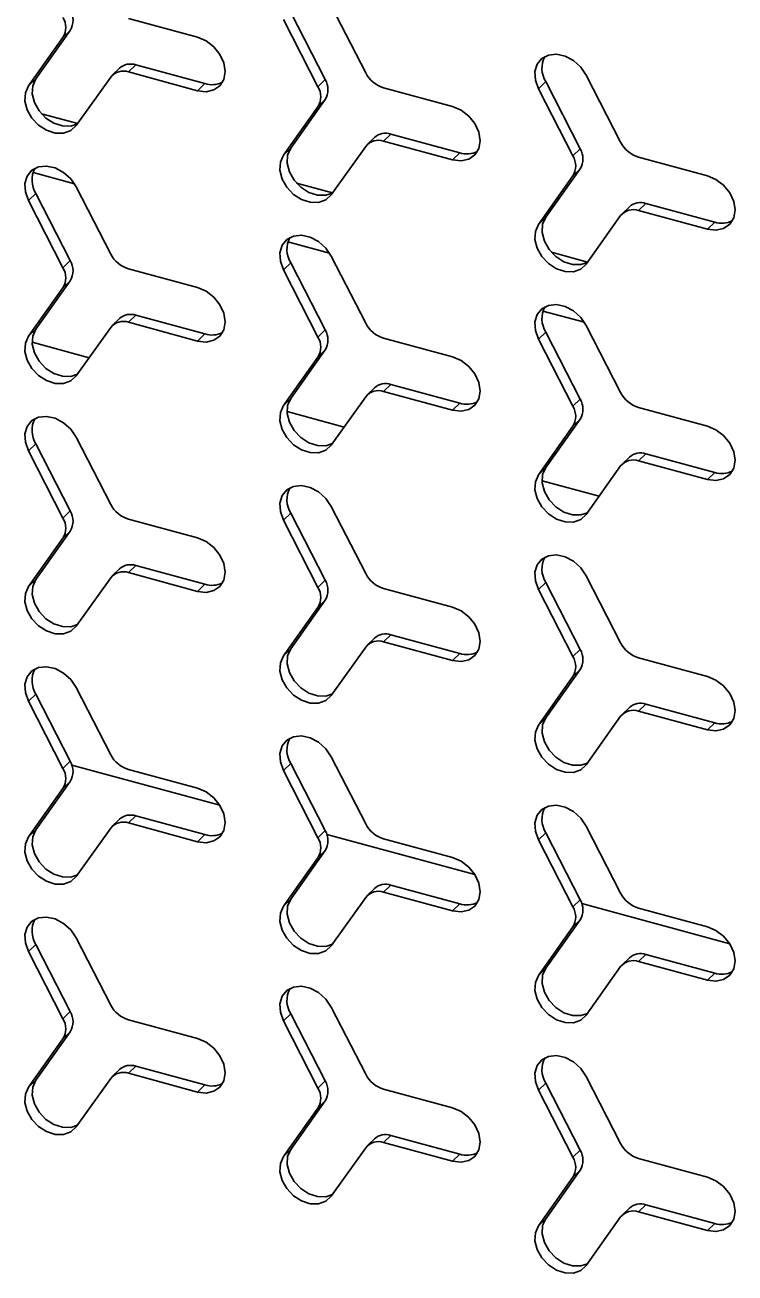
# Model space of a CAD drawing. Header units: millimetres. Extents: x 0 to 594, y 0 to 420.
# Drawn here: x 518.33 to 524.41, y 133.57 to 144.25 of the extents above; entities that cross this region are included whole.
import ezdxf

# ---------------------------------------------------------------- set-up
doc = ezdxf.new("R2010")
doc.units = ezdxf.units.MM

msp = doc.modelspace()

# ---------------------------------------------------------------- linework, layer by layer
at = {"color": 7, "linetype": 'Continuous', "lineweight": 35}
for p, q in [((520.899126, 143.787181), (520.60432, 144.362189)), ((520.95059, 144.419012), (521.245396, 143.844004)), ((519.806629, 144.149314), (519.217017, 144.309558)), ((520.542094, 144.301454), (520.8369, 143.726447)), ((518.36053, 143.733152), (518.655336, 144.147916)), ((518.717562, 144.20865), (518.422756, 143.793886)), ((518.717562, 144.20865), (518.655336, 144.147916)), ((519.279243, 143.913136), (519.217017, 143.852402)), ((519.279243, 143.913136), (519.868855, 143.752892)), ((518.769025, 143.393554), (519.063831, 143.808318)), ((519.139547, 143.884829), (519.077321, 143.824095)), ((519.806629, 143.692158), (519.217017, 143.852402)), ((523.132154, 143.82611), (523.42696, 143.251102)), ((518.422756, 143.793886), (518.36053, 143.733152)), ((519.868855, 143.752892), (519.806629, 143.692158)), ((520.899126, 143.787181), (520.8369, 143.726447)), ((521.988193, 143.556411), (521.398581, 143.716655)), ((522.785885, 143.769286), (522.723659, 143.708552)), ((522.723659, 143.708552), (523.018465, 143.133544)), ((523.080691, 143.194279), (522.785885, 143.769286)), ((520.899126, 143.615748), (520.60432, 143.200984)), ((520.899126, 143.615748), (520.8369, 143.555013)), ((518.781101, 143.410543), (518.471276, 143.494747)), ((520.542094, 143.140249), (520.8369, 143.555013)), ((521.321112, 143.291927), (521.258886, 143.231192)), ((521.460807, 143.320234), (521.398581, 143.259499)), ((521.460807, 143.320234), (522.050419, 143.15999)), ((520.60432, 143.200984), (520.542094, 143.140249)), ((520.95059, 142.800651), (521.245396, 143.215415)), ((521.988193, 143.099255), (521.398581, 143.259499)), ((523.080691, 143.194279), (523.018465, 143.133544)), ((522.050419, 143.15999), (521.988193, 143.099255)), ((524.169758, 142.963509), (523.580146, 143.123753)), ((518.754171, 142.894959), (518.399032, 142.991478)), ((522.723659, 142.547347), (523.018465, 142.962111)), ((523.080691, 143.022845), (522.785885, 142.608081)), ((523.080691, 143.022845), (523.018465, 142.962111)), ((518.769025, 142.868996), (519.063831, 142.293989)), ((520.962665, 142.817641), (520.652841, 142.901844)), ((518.422756, 142.812173), (518.36053, 142.751439)), ((518.36053, 142.751439), (518.655336, 142.176431)), ((518.717562, 142.237165), (518.422756, 142.812173)), ((523.502676, 142.699024), (523.44045, 142.638289)), ((523.642372, 142.727331), (523.580146, 142.666597)), ((524.169758, 142.506353), (523.580146, 142.666597)), ((523.642372, 142.727331), (524.231984, 142.567087)), ((522.785885, 142.608081), (522.723659, 142.547347)), ((523.132154, 142.207749), (523.42696, 142.622512)), ((524.231984, 142.567087), (524.169758, 142.506353)), ((520.935735, 142.302056), (520.580597, 142.398576)), ((523.14423, 142.224738), (522.834406, 142.308942)), ((518.717562, 142.237165), (518.655336, 142.176431)), ((520.60432, 142.219271), (520.542094, 142.158536)), ((520.899126, 141.644263), (520.60432, 142.219271)), ((520.95059, 142.276094), (521.245396, 141.701086)), ((519.806629, 142.006395), (519.217017, 142.166639)), ((520.542094, 142.158536), (520.8369, 141.583528)), ((518.36053, 141.590234), (518.655336, 142.004998)), ((518.717562, 142.065732), (518.422756, 141.650968)), ((518.717562, 142.065732), (518.655336, 142.004998)), ((523.1173, 141.709154), (522.762161, 141.805673)), ((519.139547, 141.741911), (519.077321, 141.681176)), ((519.279243, 141.770218), (519.217017, 141.709483)), ((519.806629, 141.54924), (519.217017, 141.709483)), ((519.279243, 141.770218), (519.868855, 141.609974)), ((523.132154, 141.683191), (523.42696, 141.108184)), ((518.422756, 141.650968), (518.36053, 141.590234)), ((518.769025, 141.250635), (519.063831, 141.665399)), ((519.868855, 141.609974), (519.806629, 141.54924)), ((520.899126, 141.644263), (520.8369, 141.583528)), ((521.988193, 141.413493), (521.398581, 141.573737)), ((522.785885, 141.626368), (522.723659, 141.565634)), ((522.723659, 141.565634), (523.018465, 140.990626)), ((523.080691, 141.05136), (522.785885, 141.626368)), ((518.879117, 141.405524), (518.391273, 141.538109)), ((520.899126, 141.472829), (520.60432, 141.058066)), ((520.899126, 141.472829), (520.8369, 141.412095)), ((520.542094, 140.997331), (520.8369, 141.412095)), ((521.321112, 141.149008), (521.258886, 141.088274)), ((521.460807, 141.177315), (521.398581, 141.116581)), ((521.460807, 141.177315), (522.050419, 141.017072)), ((520.60432, 141.058066), (520.542094, 140.997331)), ((520.95059, 140.657733), (521.245396, 141.072497)), ((521.988193, 140.956337), (521.398581, 141.116581)), ((523.080691, 141.05136), (523.018465, 140.990626)), ((521.060681, 140.812621), (520.572838, 140.945207)), ((522.050419, 141.017072), (521.988193, 140.956337)), ((524.169758, 140.82059), (523.580146, 140.980834)), ((522.723659, 140.404429), (523.018465, 140.819192)), ((523.080691, 140.879927), (522.785885, 140.465163)), ((523.080691, 140.879927), (523.018465, 140.819192)), ((518.769025, 140.726078), (519.063831, 140.15107)), ((518.422756, 140.669255), (518.36053, 140.60852)), ((518.36053, 140.60852), (518.655336, 140.033513)), ((518.717562, 140.094247), (518.422756, 140.669255)), ((523.502676, 140.556106), (523.44045, 140.495371)), ((523.642372, 140.584413), (523.580146, 140.523678)), ((524.169758, 140.363434), (523.580146, 140.523678)), ((523.642372, 140.584413), (524.231984, 140.424169)), ((522.785885, 140.465163), (522.723659, 140.404429)), ((523.132154, 140.06483), (523.42696, 140.479594)), ((524.231984, 140.424169), (524.169758, 140.363434)), ((523.242246, 140.219719), (522.754402, 140.352304)), ((518.717562, 140.094247), (518.655336, 140.033513)), ((520.60432, 140.076352), (520.542094, 140.015618)), ((520.899126, 139.501345), (520.60432, 140.076352)), ((520.95059, 140.133176), (521.245396, 139.558168)), ((519.806629, 139.863477), (519.217017, 140.023721)), ((520.542094, 140.015618), (520.8369, 139.44061)), ((518.36053, 139.447315), (518.655336, 139.862079)), ((518.717562, 139.922814), (518.422756, 139.50805)), ((518.717562, 139.922814), (518.655336, 139.862079)), ((519.139547, 139.598993), (519.077321, 139.538258)), ((519.279243, 139.6273), (519.217017, 139.566565)), ((519.806629, 139.406321), (519.217017, 139.566565)), ((519.279243, 139.6273), (519.868855, 139.467056)), ((523.132154, 139.540273), (523.42696, 138.965265)), ((518.422756, 139.50805), (518.36053, 139.447315)), ((518.769025, 139.107717), (519.063831, 139.522481)), ((519.868855, 139.467056), (519.806629, 139.406321)), ((520.899126, 139.501345), (520.8369, 139.44061)), ((521.988193, 139.270575), (521.398581, 139.430819)), ((522.785885, 139.48345), (522.723659, 139.422715)), ((522.723659, 139.422715), (523.018465, 138.847708)), ((523.080691, 138.908442), (522.785885, 139.48345)), ((520.899126, 139.329911), (520.60432, 138.915147)), ((520.899126, 139.329911), (520.8369, 139.269177)), ((520.542094, 138.854413), (520.8369, 139.269177)), ((521.321112, 139.00609), (521.258886, 138.945355)), ((521.460807, 139.034397), (521.398581, 138.973663)), ((521.460807, 139.034397), (522.050419, 138.874153)), ((520.60432, 138.915147), (520.542094, 138.854413)), ((520.95059, 138.514815), (521.245396, 138.929579)), ((521.988193, 138.813419), (521.398581, 138.973663)), ((523.080691, 138.908442), (523.018465, 138.847708)), ((522.050419, 138.874153), (521.988193, 138.813419)), ((524.169758, 138.677672), (523.580146, 138.837916)), ((522.723659, 138.26151), (523.018465, 138.676274)), ((523.080691, 138.737009), (522.785885, 138.322245)), ((523.080691, 138.737009), (523.018465, 138.676274)), ((518.769025, 138.58316), (519.063831, 138.008152)), ((518.422756, 138.526337), (518.36053, 138.465602)), ((518.36053, 138.465602), (518.655336, 137.890594)), ((518.717562, 137.951329), (518.422756, 138.526337)), ((523.502676, 138.413187), (523.44045, 138.352453)), ((523.642372, 138.441495), (523.580146, 138.38076)), ((524.169758, 138.220516), (523.580146, 138.38076)), ((523.642372, 138.441495), (524.231984, 138.281251)), ((522.785885, 138.322245), (522.723659, 138.26151)), ((523.132154, 137.921912), (523.42696, 138.336676)), ((524.231984, 138.281251), (524.169758, 138.220516)), ((518.717562, 137.951329), (518.655336, 137.890594)), ((520.60432, 137.933434), (520.542094, 137.8727)), ((520.899126, 137.358426), (520.60432, 137.933434)), ((520.95059, 137.990257), (521.245396, 137.41525)), ((519.997225, 137.57481), (518.731202, 137.918888)), ((519.806629, 137.720559), (519.217017, 137.880803)), ((520.542094, 137.8727), (520.8369, 137.297692)), ((518.36053, 137.304397), (518.655336, 137.719161)), ((518.717562, 137.779896), (518.422756, 137.365132)), ((518.717562, 137.779896), (518.655336, 137.719161)), ((519.139547, 137.456074), (519.077321, 137.39534)), ((519.279243, 137.484381), (519.217017, 137.423647)), ((519.806629, 137.263403), (519.217017, 137.423647)), ((519.279243, 137.484381), (519.868855, 137.324138)), ((523.132154, 137.397355), (523.42696, 136.822347)), ((518.422756, 137.365132), (518.36053, 137.304397)), ((518.769025, 136.964799), (519.063831, 137.379563)), ((519.868855, 137.324138), (519.806629, 137.263403)), ((520.899126, 137.358426), (520.8369, 137.297692)), ((522.17879, 136.981907), (520.912767, 137.325985)), ((521.988193, 137.127656), (521.398581, 137.2879)), ((522.785885, 137.340532), (522.723659, 137.279797)), ((523.080691, 136.765524), (522.785885, 137.340532)), ((520.899126, 137.186993), (520.60432, 136.772229)), ((520.899126, 137.186993), (520.8369, 137.126258)), ((522.723659, 137.279797), (523.018465, 136.704789)), ((520.542094, 136.711495), (520.8369, 137.126258)), ((521.321112, 136.863172), (521.258886, 136.802437)), ((521.460807, 136.891479), (521.398581, 136.830744)), ((521.460807, 136.891479), (522.050419, 136.731235)), ((520.60432, 136.772229), (520.542094, 136.711495)), ((520.95059, 136.371896), (521.245396, 136.78666)), ((521.988193, 136.6705), (521.398581, 136.830744)), ((523.080691, 136.765524), (523.018465, 136.704789)), ((522.050419, 136.731235), (521.988193, 136.6705)), ((524.360355, 136.389005), (523.094332, 136.733082)), ((524.169758, 136.534754), (523.580146, 136.694998)), ((523.080691, 136.59409), (522.785885, 136.179327)), ((523.080691, 136.59409), (523.018465, 136.533356)), ((518.769025, 136.440242), (519.063831, 135.865234)), ((522.723659, 136.118592), (523.018465, 136.533356)), ((518.422756, 136.383418), (518.36053, 136.322684)), ((518.717562, 135.808411), (518.422756, 136.383418)), ((518.36053, 136.322684), (518.655336, 135.747676)), ((523.502676, 136.270269), (523.44045, 136.209535)), ((523.642372, 136.298576), (523.580146, 136.237842)), ((524.169758, 136.077598), (523.580146, 136.237842)), ((523.642372, 136.298576), (524.231984, 136.138332)), ((522.785885, 136.179327), (522.723659, 136.118592)), ((523.132154, 135.778994), (523.42696, 136.193758)), ((524.231984, 136.138332), (524.169758, 136.077598)), ((518.717562, 135.808411), (518.655336, 135.747676)), ((520.60432, 135.790516), (520.542094, 135.729781)), ((520.899126, 135.215508), (520.60432, 135.790516)), ((520.95059, 135.847339), (521.245396, 135.272331)), ((519.806629, 135.577641), (519.217017, 135.737885)), ((520.542094, 135.729781), (520.8369, 135.154774)), ((518.36053, 135.161479), (518.655336, 135.576243)), ((518.717562, 135.636977), (518.422756, 135.222213)), ((518.717562, 135.636977), (518.655336, 135.576243)), ((519.139547, 135.313156), (519.077321, 135.252421)), ((519.279243, 135.341463), (519.217017, 135.280729)), ((519.806629, 135.120485), (519.217017, 135.280729)), ((519.279243, 135.341463), (519.868855, 135.181219)), ((518.422756, 135.222213), (518.36053, 135.161479)), ((518.769025, 134.821881), (519.063831, 135.236645)), ((519.868855, 135.181219), (519.806629, 135.120485)), ((520.899126, 135.215508), (520.8369, 135.154774)), ((522.785885, 135.197613), (522.723659, 135.136879)), ((523.080691, 134.622606), (522.785885, 135.197613)), ((523.132154, 135.254437), (523.42696, 134.679429)), ((520.899126, 135.044075), (520.60432, 134.629311)), ((520.899126, 135.044075), (520.8369, 134.98334)), ((521.988193, 134.984738), (521.398581, 135.144982)), ((522.723659, 135.136879), (523.018465, 134.561871)), ((520.542094, 134.568576), (520.8369, 134.98334)), ((521.460807, 134.748561), (521.398581, 134.687826)), ((521.460807, 134.748561), (522.050419, 134.588317)), ((520.60432, 134.629311), (520.542094, 134.568576)), ((520.95059, 134.228978), (521.245396, 134.643742)), ((521.321112, 134.720253), (521.258886, 134.659519)), ((521.988193, 134.527582), (521.398581, 134.687826)), ((523.080691, 134.622606), (523.018465, 134.561871)), ((522.050419, 134.588317), (521.988193, 134.527582)), ((524.169758, 134.391836), (523.580146, 134.552079)), ((523.080691, 134.451172), (522.785885, 134.036408)), ((523.080691, 134.451172), (523.018465, 134.390438)), ((522.723659, 133.975674), (523.018465, 134.390438)), ((523.502676, 134.127351), (523.44045, 134.066616)), ((523.642372, 134.155658), (523.580146, 134.094924)), ((524.169758, 133.93468), (523.580146, 134.094924)), ((523.642372, 134.155658), (524.231984, 133.995414)), ((522.785885, 134.036408), (522.723659, 133.975674)), ((523.132154, 133.636076), (523.42696, 134.050839)), ((524.231984, 133.995414), (524.169758, 133.93468))]:
    msp.add_line(p, q, dxfattribs=at)
at = {"color": 7, "linetype": 'Continuous', "lineweight": 35, "flags": 128}
for points in [[(519.806629, 143.692158), (519.879509, 143.683538), (519.945255, 143.698137), (519.997431, 143.734525), (520.03093, 143.789141), (520.042473, 143.856638), (520.03093, 143.93041), (519.997431, 144.003234), (519.945255, 144.067984), (519.879509, 144.118319), (519.806629, 144.149314)], [(523.132154, 143.82611), (523.085718, 143.894308), (523.023833, 143.950076), (522.952559, 143.987956), (522.878872, 144.00424), (522.809984, 143.997334), (522.75264, 143.967913), (522.712452, 143.918858), (522.693354, 143.85497), (522.697216, 143.782504), (522.723659, 143.708552)], [(518.36053, 143.733152), (518.334086, 143.673574), (518.330224, 143.603206), (518.349322, 143.528938), (518.38951, 143.458038), (518.446855, 143.397447), (518.515742, 143.353097), (518.58943, 143.329327), (518.660704, 143.328466), (518.722588, 143.350597), (518.769025, 143.393554)], [(518.779482, 143.408266), (518.72293, 143.3892), (518.651656, 143.390062), (518.577968, 143.413831), (518.509081, 143.458182), (518.451736, 143.518773), (518.411548, 143.589672), (518.39245, 143.663941), (518.396312, 143.734308), (518.422756, 143.793886)], [(521.988193, 143.099255), (522.061073, 143.090635), (522.126819, 143.105234), (522.178996, 143.141622), (522.212495, 143.196238), (522.224038, 143.263736), (522.212495, 143.337507), (522.178996, 143.410332), (522.126819, 143.475081), (522.061073, 143.525416), (521.988193, 143.556411)], [(520.961046, 142.815363), (520.904495, 142.796298), (520.83322, 142.797159), (520.759533, 142.820929), (520.690646, 142.865279), (520.633301, 142.92587), (520.593113, 142.99677), (520.574015, 143.071038), (520.577877, 143.141406), (520.60432, 143.200984)], [(520.542094, 143.140249), (520.515651, 143.080671), (520.511789, 143.010304), (520.530887, 142.936035), (520.571075, 142.865136), (520.628419, 142.804545), (520.697307, 142.760194), (520.770994, 142.736425), (520.842269, 142.735563), (520.904153, 142.757694), (520.95059, 142.800651)], [(518.769025, 142.868996), (518.722588, 142.937194), (518.660704, 142.992963), (518.58943, 143.030843), (518.515742, 143.047127), (518.446855, 143.040221), (518.38951, 143.0108), (518.349322, 142.961745), (518.330224, 142.897857), (518.334086, 142.82539), (518.36053, 142.751439)], [(524.169758, 142.506353), (524.242638, 142.497733), (524.308384, 142.512332), (524.360561, 142.54872), (524.39406, 142.603336), (524.405603, 142.670833), (524.39406, 142.744605), (524.360561, 142.817429), (524.308384, 142.882178), (524.242638, 142.932514), (524.169758, 142.963509)], [(522.723659, 142.547347), (522.697216, 142.487769), (522.693354, 142.417401), (522.712452, 142.343133), (522.75264, 142.272233), (522.809984, 142.211642), (522.878872, 142.167291), (522.952559, 142.143522), (523.023833, 142.142661), (523.085718, 142.164792), (523.132154, 142.207749)], [(523.142611, 142.222461), (523.086059, 142.203395), (523.014785, 142.204257), (522.941098, 142.228026), (522.87221, 142.272377), (522.814866, 142.332968), (522.774678, 142.403867), (522.75558, 142.478136), (522.759442, 142.548503), (522.785885, 142.608081)], [(520.95059, 142.276094), (520.904153, 142.344292), (520.842269, 142.400061), (520.770994, 142.437941), (520.697307, 142.454225), (520.628419, 142.447318), (520.571075, 142.417897), (520.530887, 142.368842), (520.511789, 142.304954), (520.515651, 142.232488), (520.542094, 142.158536)], [(519.806629, 141.54924), (519.879509, 141.54062), (519.945255, 141.555218), (519.997431, 141.591607), (520.03093, 141.646223), (520.042473, 141.71372), (520.03093, 141.787492), (519.997431, 141.860316), (519.945255, 141.925065), (519.879509, 141.975401), (519.806629, 142.006395)], [(523.132154, 141.683191), (523.085718, 141.751389), (523.023833, 141.807158), (522.952559, 141.845038), (522.878872, 141.861322), (522.809984, 141.854416), (522.75264, 141.824995), (522.712452, 141.77594), (522.693354, 141.712052), (522.697216, 141.639585), (522.723659, 141.565634)], [(518.36053, 141.590234), (518.334086, 141.530656), (518.330224, 141.460288), (518.349322, 141.38602), (518.38951, 141.31512), (518.446855, 141.254529), (518.515742, 141.210178), (518.58943, 141.186409), (518.660704, 141.185547), (518.722588, 141.207678), (518.769025, 141.250635)], [(518.779482, 141.265347), (518.72293, 141.246282), (518.651656, 141.247143), (518.577968, 141.270913), (518.509081, 141.315264), (518.451736, 141.375854), (518.411548, 141.446754), (518.39245, 141.521023), (518.396312, 141.59139), (518.422756, 141.650968)], [(521.988193, 140.956337), (522.061073, 140.947717), (522.126819, 140.962316), (522.178996, 140.998704), (522.212495, 141.05332), (522.224038, 141.120817), (522.212495, 141.194589), (522.178996, 141.267414), (522.126819, 141.332163), (522.061073, 141.382498), (521.988193, 141.413493)], [(520.961046, 140.672445), (520.904495, 140.653379), (520.83322, 140.654241), (520.759533, 140.67801), (520.690646, 140.722361), (520.633301, 140.782952), (520.593113, 140.853852), (520.574015, 140.92812), (520.577877, 140.998488), (520.60432, 141.058066)], [(520.542094, 140.997331), (520.515651, 140.937753), (520.511789, 140.867386), (520.530887, 140.793117), (520.571075, 140.722217), (520.628419, 140.661627), (520.697307, 140.617276), (520.770994, 140.593506), (520.842269, 140.592645), (520.904153, 140.614776), (520.95059, 140.657733)], [(518.769025, 140.726078), (518.722588, 140.794276), (518.660704, 140.850045), (518.58943, 140.887925), (518.515742, 140.904209), (518.446855, 140.897302), (518.38951, 140.867882), (518.349322, 140.818826), (518.330224, 140.754939), (518.334086, 140.682472), (518.36053, 140.60852)], [(524.169758, 140.363434), (524.242638, 140.354815), (524.308384, 140.369413), (524.360561, 140.405802), (524.39406, 140.460417), (524.405603, 140.527915), (524.39406, 140.601686), (524.360561, 140.674511), (524.308384, 140.73926), (524.242638, 140.789596), (524.169758, 140.82059)], [(522.723659, 140.404429), (522.697216, 140.34485), (522.693354, 140.274483), (522.712452, 140.200215), (522.75264, 140.129315), (522.809984, 140.068724), (522.878872, 140.024373), (522.952559, 140.000604), (523.023833, 139.999742), (523.085718, 140.021873), (523.132154, 140.06483)], [(523.142611, 140.079542), (523.086059, 140.060477), (523.014785, 140.061338), (522.941098, 140.085108), (522.87221, 140.129459), (522.814866, 140.190049), (522.774678, 140.260949), (522.75558, 140.335218), (522.759442, 140.405585), (522.785885, 140.465163)], [(520.95059, 140.133176), (520.904153, 140.201374), (520.842269, 140.257142), (520.770994, 140.295023), (520.697307, 140.311306), (520.628419, 140.3044), (520.571075, 140.274979), (520.530887, 140.225924), (520.511789, 140.162036), (520.515651, 140.08957), (520.542094, 140.015618)], [(519.806629, 139.406321), (519.879509, 139.397701), (519.945255, 139.4123), (519.997431, 139.448688), (520.03093, 139.503304), (520.042473, 139.570802), (520.03093, 139.644573), (519.997431, 139.717398), (519.945255, 139.782147), (519.879509, 139.832483), (519.806629, 139.863477)], [(523.132154, 139.540273), (523.085718, 139.608471), (523.023833, 139.66424), (522.952559, 139.70212), (522.878872, 139.718404), (522.809984, 139.711497), (522.75264, 139.682076), (522.712452, 139.633021), (522.693354, 139.569134), (522.697216, 139.496667), (522.723659, 139.422715)], [(518.36053, 139.447315), (518.334086, 139.387737), (518.330224, 139.31737), (518.349322, 139.243101), (518.38951, 139.172202), (518.446855, 139.111611), (518.515742, 139.06726), (518.58943, 139.043491), (518.660704, 139.042629), (518.722588, 139.06476), (518.769025, 139.107717)], [(518.779482, 139.122429), (518.72293, 139.103364), (518.651656, 139.104225), (518.577968, 139.127995), (518.509081, 139.172345), (518.451736, 139.232936), (518.411548, 139.303836), (518.39245, 139.378104), (518.396312, 139.448472), (518.422756, 139.50805)], [(521.988193, 138.813419), (522.061073, 138.804799), (522.126819, 138.819398), (522.178996, 138.855786), (522.212495, 138.910402), (522.224038, 138.977899), (522.212495, 139.051671), (522.178996, 139.124495), (522.126819, 139.189245), (522.061073, 139.23958), (521.988193, 139.270575)], [(520.961046, 138.529527), (520.904495, 138.510461), (520.83322, 138.511323), (520.759533, 138.535092), (520.690646, 138.579443), (520.633301, 138.640034), (520.593113, 138.710933), (520.574015, 138.785202), (520.577877, 138.855569), (520.60432, 138.915147)], [(520.542094, 138.854413), (520.515651, 138.794835), (520.511789, 138.724467), (520.530887, 138.650199), (520.571075, 138.579299), (520.628419, 138.518708), (520.697307, 138.474357), (520.770994, 138.450588), (520.842269, 138.449727), (520.904153, 138.471858), (520.95059, 138.514815)], [(518.769025, 138.58316), (518.722588, 138.651358), (518.660704, 138.707127), (518.58943, 138.745007), (518.515742, 138.761291), (518.446855, 138.754384), (518.38951, 138.724963), (518.349322, 138.675908), (518.330224, 138.61202), (518.334086, 138.539554), (518.36053, 138.465602)], [(524.169758, 138.220516), (524.242638, 138.211896), (524.308384, 138.226495), (524.360561, 138.262883), (524.39406, 138.317499), (524.405603, 138.384997), (524.39406, 138.458768), (524.360561, 138.531593), (524.308384, 138.596342), (524.242638, 138.646677), (524.169758, 138.677672)], [(522.723659, 138.26151), (522.697216, 138.201932), (522.693354, 138.131565), (522.712452, 138.057296), (522.75264, 137.986397), (522.809984, 137.925806), (522.878872, 137.881455), (522.952559, 137.857685), (523.023833, 137.856824), (523.085718, 137.878955), (523.132154, 137.921912)], [(523.142611, 137.936624), (523.086059, 137.917559), (523.014785, 137.91842), (522.941098, 137.942189), (522.87221, 137.98654), (522.814866, 138.047131), (522.774678, 138.118031), (522.75558, 138.192299), (522.759442, 138.262667), (522.785885, 138.322245)], [(520.95059, 137.990257), (520.904153, 138.058455), (520.842269, 138.114224), (520.770994, 138.152104), (520.697307, 138.168388), (520.628419, 138.161482), (520.571075, 138.132061), (520.530887, 138.083006), (520.511789, 138.019118), (520.515651, 137.946651), (520.542094, 137.8727)], [(519.806629, 137.263403), (519.879509, 137.254783), (519.945255, 137.269382), (519.997431, 137.30577), (520.03093, 137.360386), (520.042473, 137.427883), (520.03093, 137.501655), (519.997431, 137.57448), (519.945255, 137.639229), (519.879509, 137.689564), (519.806629, 137.720559)], [(523.132154, 137.397355), (523.085718, 137.465553), (523.023833, 137.521321), (522.952559, 137.559202), (522.878872, 137.575486), (522.809984, 137.568579), (522.75264, 137.539158), (522.712452, 137.490103), (522.693354, 137.426215), (522.697216, 137.353749), (522.723659, 137.279797)], [(518.36053, 137.304397), (518.334086, 137.244819), (518.330224, 137.174452), (518.349322, 137.100183), (518.38951, 137.029283), (518.446855, 136.968693), (518.515742, 136.924342), (518.58943, 136.900572), (518.660704, 136.899711), (518.722588, 136.921842), (518.769025, 136.964799)], [(518.779482, 136.979511), (518.72293, 136.960445), (518.651656, 136.961307), (518.577968, 136.985076), (518.509081, 137.029427), (518.451736, 137.090018), (518.411548, 137.160918), (518.39245, 137.235186), (518.396312, 137.305554), (518.422756, 137.365132)], [(521.988193, 136.6705), (522.061073, 136.661881), (522.126819, 136.676479), (522.178996, 136.712868), (522.212495, 136.767484), (522.224038, 136.834981), (522.212495, 136.908752), (522.178996, 136.981577), (522.126819, 137.046326), (522.061073, 137.096662), (521.988193, 137.127656)], [(520.961046, 136.386608), (520.904495, 136.367543), (520.83322, 136.368404), (520.759533, 136.392174), (520.690646, 136.436525), (520.633301, 136.497115), (520.593113, 136.568015), (520.574015, 136.642284), (520.577877, 136.712651), (520.60432, 136.772229)], [(520.542094, 136.711495), (520.515651, 136.651916), (520.511789, 136.581549), (520.530887, 136.507281), (520.571075, 136.436381), (520.628419, 136.37579), (520.697307, 136.331439), (520.770994, 136.30767), (520.842269, 136.306808), (520.904153, 136.328939), (520.95059, 136.371896)], [(518.769025, 136.440242), (518.722588, 136.50844), (518.660704, 136.564208), (518.58943, 136.602089), (518.515742, 136.618372), (518.446855, 136.611466), (518.38951, 136.582045), (518.349322, 136.53299), (518.330224, 136.469102), (518.334086, 136.396636), (518.36053, 136.322684)], [(524.169758, 136.077598), (524.242638, 136.068978), (524.308384, 136.083577), (524.360561, 136.119965), (524.39406, 136.174581), (524.405603, 136.242078), (524.39406, 136.31585), (524.360561, 136.388675), (524.308384, 136.453424), (524.242638, 136.503759), (524.169758, 136.534754)], [(522.723659, 136.118592), (522.697216, 136.059014), (522.693354, 135.988647), (522.712452, 135.914378), (522.75264, 135.843478), (522.809984, 135.782887), (522.878872, 135.738537), (522.952559, 135.714767), (523.023833, 135.713906), (523.085718, 135.736037), (523.132154, 135.778994)], [(523.142611, 135.793706), (523.086059, 135.77464), (523.014785, 135.775502), (522.941098, 135.799271), (522.87221, 135.843622), (522.814866, 135.904213), (522.774678, 135.975113), (522.75558, 136.049381), (522.759442, 136.119748), (522.785885, 136.179327)], [(520.95059, 135.847339), (520.904153, 135.915537), (520.842269, 135.971306), (520.770994, 136.009186), (520.697307, 136.02547), (520.628419, 136.018563), (520.571075, 135.989143), (520.530887, 135.940087), (520.511789, 135.8762), (520.515651, 135.803733), (520.542094, 135.729781)], [(519.806629, 135.120485), (519.879509, 135.111865), (519.945255, 135.126464), (519.997431, 135.162852), (520.03093, 135.217468), (520.042473, 135.284965), (520.03093, 135.358737), (519.997431, 135.431561), (519.945255, 135.496311), (519.879509, 135.546646), (519.806629, 135.577641)], [(523.132154, 135.254437), (523.085718, 135.322635), (523.023833, 135.378403), (522.952559, 135.416283), (522.878872, 135.432567), (522.809984, 135.425661), (522.75264, 135.39624), (522.712452, 135.347185), (522.693354, 135.283297), (522.697216, 135.210831), (522.723659, 135.136879)], [(518.36053, 135.161479), (518.334086, 135.101901), (518.330224, 135.031533), (518.349322, 134.957265), (518.38951, 134.886365), (518.446855, 134.825774), (518.515742, 134.781424), (518.58943, 134.757654), (518.660704, 134.756793), (518.722588, 134.778924), (518.769025, 134.821881)], [(518.779482, 134.836593), (518.72293, 134.817527), (518.651656, 134.818389), (518.577968, 134.842158), (518.509081, 134.886509), (518.451736, 134.9471), (518.411548, 135.017999), (518.39245, 135.092268), (518.396312, 135.162635), (518.422756, 135.222213)], [(521.988193, 134.527582), (522.061073, 134.518962), (522.126819, 134.533561), (522.178996, 134.569949), (522.212495, 134.624565), (522.224038, 134.692063), (522.212495, 134.765834), (522.178996, 134.838659), (522.126819, 134.903408), (522.061073, 134.953743), (521.988193, 134.984738)], [(520.961046, 134.24369), (520.904495, 134.224625), (520.83322, 134.225486), (520.759533, 134.249256), (520.690646, 134.293606), (520.633301, 134.354197), (520.593113, 134.425097), (520.574015, 134.499365), (520.577877, 134.569733), (520.60432, 134.629311)], [(520.542094, 134.568576), (520.515651, 134.508998), (520.511789, 134.438631), (520.530887, 134.364362), (520.571075, 134.293463), (520.628419, 134.232872), (520.697307, 134.188521), (520.770994, 134.164752), (520.842269, 134.16389), (520.904153, 134.186021), (520.95059, 134.228978)], [(524.169758, 133.93468), (524.242638, 133.92606), (524.308384, 133.940659), (524.360561, 133.977047), (524.39406, 134.031663), (524.405603, 134.09916), (524.39406, 134.172932), (524.360561, 134.245756), (524.308384, 134.310505), (524.242638, 134.360841), (524.169758, 134.391836)], [(522.723659, 133.975674), (522.697216, 133.916096), (522.693354, 133.845728), (522.712452, 133.77146), (522.75264, 133.70056), (522.809984, 133.639969), (522.878872, 133.595618), (522.952559, 133.571849), (523.023833, 133.570988), (523.085718, 133.593119), (523.132154, 133.636076)], [(523.142611, 133.650788), (523.086059, 133.631722), (523.014785, 133.632584), (522.941098, 133.656353), (522.87221, 133.700704), (522.814866, 133.761295), (522.774678, 133.832194), (522.75558, 133.906463), (522.759442, 133.97683), (522.785885, 134.036408)]]:
    msp.add_lwpolyline(points, dxfattribs=at)
at = {"color": 7, "linetype": 'Continuous', "lineweight": 35}
for centre, radius, start, end in [((518.574994, 144.294367), 0.166351, 328.9841665, 31.0158335), ((518.512768, 144.233632), 0.166351, 328.9841665, 31.0158335), ((519.233548, 143.779785), 0.140963, 71.0854359, 131.8245861), ((522.974462, 143.884554), 0.221016, 153.2399183, 211.4353851), ((519.17143, 143.722617), 0.137558, 70.6463043, 141.4634591), ((521.470145, 143.958544), 0.252253, 207.0048587, 253.5189741), ((519.929833, 143.942399), 0.199076, 252.1632402, 296.816871), ((520.694333, 143.64073), 0.166351, 328.9841665, 31.0158335), ((520.756559, 143.701464), 0.166351, 328.9841665, 31.0158335), ((521.415113, 143.186882), 0.140963, 71.0854359, 131.8245861), ((521.352995, 143.129715), 0.137558, 70.6463043, 141.4634591), ((522.111398, 143.349497), 0.199076, 252.1632402, 296.816871), ((522.938124, 143.108562), 0.166351, 328.9841665, 31.0158335), ((523.65171, 143.365641), 0.252253, 207.0048587, 253.5189741), ((522.875898, 143.047827), 0.166351, 328.9841665, 31.0158335), ((518.611332, 142.927441), 0.221016, 153.2399183, 211.4353851), ((523.596678, 142.59398), 0.140963, 71.0854359, 131.8245861), ((523.534559, 142.536812), 0.137558, 70.6463043, 141.4634591), ((524.292962, 142.756594), 0.199076, 252.1632402, 296.816871), ((520.792897, 142.334538), 0.221016, 153.2399183, 211.4353851), ((518.574994, 142.151449), 0.166351, 328.9841665, 31.0158335), ((519.28858, 142.408528), 0.252253, 207.0048587, 253.5189741), ((518.512768, 142.090714), 0.166351, 328.9841665, 31.0158335), ((519.233548, 141.636867), 0.140963, 71.0854359, 131.8245861), ((522.974462, 141.741636), 0.221016, 153.2399183, 211.4353851), ((519.17143, 141.579699), 0.137558, 70.6463043, 141.4634591), ((521.470145, 141.815626), 0.252253, 207.0048587, 253.5189741), ((519.929833, 141.799481), 0.199076, 252.1632402, 296.816871), ((520.694333, 141.497812), 0.166351, 328.9841665, 31.0158335), ((520.756559, 141.558546), 0.166351, 328.9841665, 31.0158335), ((521.415113, 141.043964), 0.140963, 71.0854359, 131.8245861), ((521.352995, 140.986796), 0.137558, 70.6463043, 141.4634591), ((522.111398, 141.206579), 0.199076, 252.1632402, 296.816871), ((522.938124, 140.965644), 0.166351, 328.9841665, 31.0158335), ((523.65171, 141.222723), 0.252253, 207.0048587, 253.5189741), ((522.875898, 140.904909), 0.166351, 328.9841665, 31.0158335), ((518.611332, 140.784523), 0.221016, 153.2399183, 211.4353851), ((523.534559, 140.393894), 0.137558, 70.6463043, 141.4634591), ((523.596678, 140.451062), 0.140963, 71.0854359, 131.8245861), ((524.292962, 140.613676), 0.199076, 252.1632402, 296.816871), ((520.792897, 140.19162), 0.221016, 153.2399183, 211.4353851), ((518.574994, 140.008531), 0.166351, 328.9841665, 31.0158335), ((519.28858, 140.26561), 0.252253, 207.0048587, 253.5189741), ((518.512768, 139.947796), 0.166351, 328.9841665, 31.0158335), ((522.974462, 139.598718), 0.221016, 153.2399183, 211.4353851), ((519.17143, 139.436781), 0.137558, 70.6463043, 141.4634591), ((519.233548, 139.493948), 0.140963, 71.0854359, 131.8245861), ((521.470145, 139.672707), 0.252253, 207.0048587, 253.5189741), ((519.929833, 139.656563), 0.199076, 252.1632402, 296.816871), ((520.694333, 139.354893), 0.166351, 328.9841665, 31.0158335), ((520.756559, 139.415628), 0.166351, 328.9841665, 31.0158335), ((521.415113, 138.901046), 0.140963, 71.0854359, 131.8245861), ((521.352995, 138.843878), 0.137558, 70.6463043, 141.4634591), ((522.938124, 138.822725), 0.166351, 328.9841665, 31.0158335), ((523.65171, 139.079805), 0.252253, 207.0048587, 253.5189741), ((522.111398, 139.06366), 0.199076, 252.1632402, 296.816871), ((522.875898, 138.761991), 0.166351, 328.9841665, 31.0158335), ((518.611332, 138.641604), 0.221016, 153.2399183, 211.4353851), ((523.534559, 138.250976), 0.137558, 70.6463043, 141.4634591), ((523.596678, 138.308143), 0.140963, 71.0854359, 131.8245861), ((524.292962, 138.470758), 0.199076, 252.1632402, 296.816871), ((520.792897, 138.048702), 0.221016, 153.2399183, 211.4353851), ((518.574994, 137.865612), 0.166351, 328.9841665, 31.0158335), ((519.28858, 138.122692), 0.252253, 207.0048587, 253.5189741), ((518.512768, 137.804878), 0.166351, 328.9841665, 31.0158335), ((522.974462, 137.455799), 0.221016, 153.2399183, 211.4353851), ((519.17143, 137.293862), 0.137558, 70.6463043, 141.4634591), ((519.233548, 137.35103), 0.140963, 71.0854359, 131.8245861), ((521.470145, 137.529789), 0.252253, 207.0048587, 253.5189741), ((519.929833, 137.513645), 0.199076, 252.1632402, 296.816871), ((520.694333, 137.211975), 0.166351, 328.9841665, 31.0158335), ((520.756559, 137.27271), 0.166351, 328.9841665, 31.0158335), ((521.415113, 136.758128), 0.140963, 71.0854359, 131.8245861), ((521.352995, 136.70096), 0.137558, 70.6463043, 141.4634591), ((522.938124, 136.679807), 0.166351, 328.9841665, 31.0158335), ((523.65171, 136.936887), 0.252253, 207.0048587, 253.5189741), ((522.111398, 136.920742), 0.199076, 252.1632402, 296.816871), ((522.875898, 136.619073), 0.166351, 328.9841665, 31.0158335), ((518.611332, 136.498686), 0.221016, 153.2399183, 211.4353851), ((523.534559, 136.108057), 0.137558, 70.6463043, 141.4634591), ((523.596678, 136.165225), 0.140963, 71.0854359, 131.8245861), ((524.292962, 136.32784), 0.199076, 252.1632402, 296.816871), ((520.792897, 135.905784), 0.221016, 153.2399183, 211.4353851), ((518.574994, 135.722694), 0.166351, 328.9841665, 31.0158335), ((519.28858, 135.979773), 0.252253, 207.0048587, 253.5189741), ((518.512768, 135.661959), 0.166351, 328.9841665, 31.0158335), ((522.974462, 135.312881), 0.221016, 153.2399183, 211.4353851), ((519.17143, 135.150944), 0.137558, 70.6463043, 141.4634591), ((519.233548, 135.208112), 0.140963, 71.0854359, 131.8245861), ((521.470145, 135.386871), 0.252253, 207.0048587, 253.5189741), ((519.929833, 135.370726), 0.199076, 252.1632402, 296.816871), ((520.694333, 135.069057), 0.166351, 328.9841665, 31.0158335), ((520.756559, 135.129791), 0.166351, 328.9841665, 31.0158335), ((521.415113, 134.615209), 0.140963, 71.0854359, 131.8245861), ((521.352995, 134.558042), 0.137558, 70.6463043, 141.4634591), ((522.938124, 134.536889), 0.166351, 328.9841665, 31.0158335), ((523.65171, 134.793968), 0.252253, 207.0048587, 253.5189741), ((522.111398, 134.777824), 0.199076, 252.1632402, 296.816871), ((522.875898, 134.476154), 0.166351, 328.9841665, 31.0158335), ((523.534559, 133.965139), 0.137558, 70.6463043, 141.4634591), ((523.596678, 134.022307), 0.140963, 71.0854359, 131.8245861), ((524.292962, 134.184921), 0.199076, 252.1632402, 296.816871)]:
    msp.add_arc(centre, radius, start, end, dxfattribs=at)

doc.saveas('drawing.dxf')
